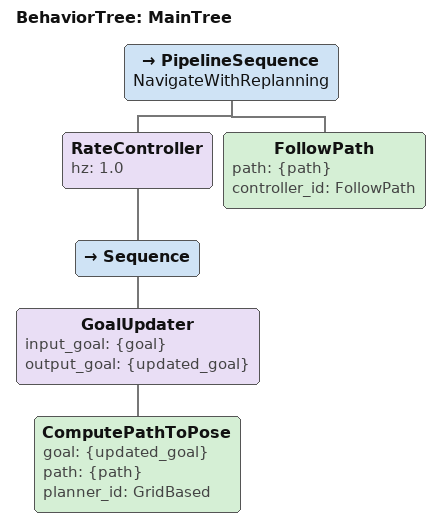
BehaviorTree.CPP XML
<!--
  This Behavior Tree follows a dynamic pose to a certain distance
-->

<root main_tree_to_execute="MainTree">
  <BehaviorTree ID="MainTree">
    <PipelineSequence name="NavigateWithReplanning">
      <RateController hz="1.0">
        <Sequence>
          <GoalUpdater input_goal="{goal}" output_goal="{updated_goal}">
            <ComputePathToPose goal="{updated_goal}" path="{path}" planner_id="GridBased"/>
          </GoalUpdater>
        </Sequence>
      </RateController>
          <FollowPath path="{path}" controller_id="FollowPath"/>
    </PipelineSequence>
  </BehaviorTree>
</root>
